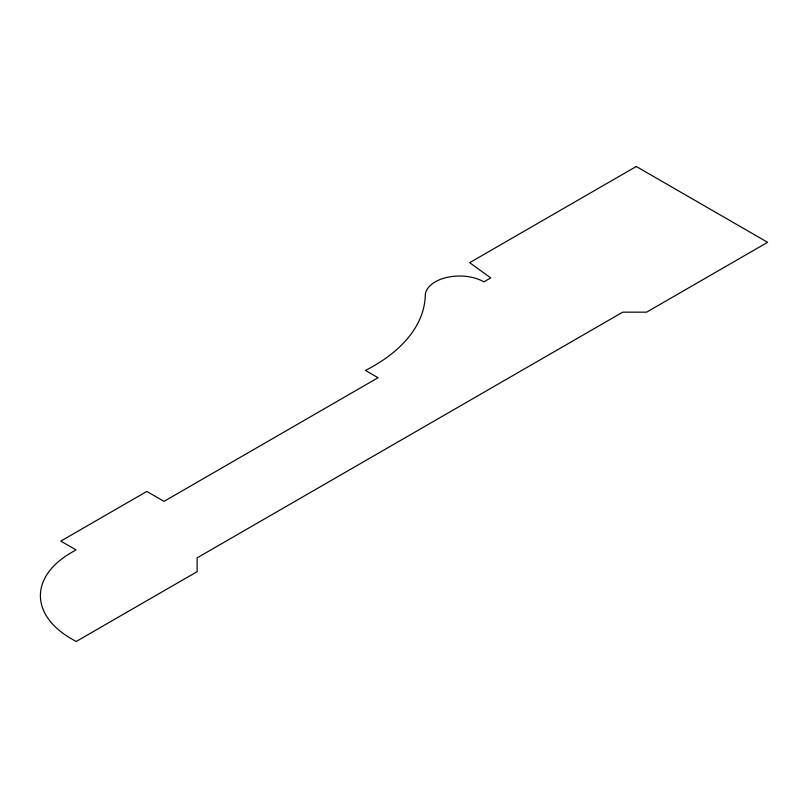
<?xml version="1.0" encoding="UTF-8"?>
<svg xmlns="http://www.w3.org/2000/svg" width="808" height="808" viewBox="0 0 808 808"><rect width="100%" height="100%" fill="white"/><g stroke="black" fill="none" stroke-linecap="round" stroke-linejoin="round"><path stroke-width="1.21" d="M636.27 166.488L469.68 262.671L490.719 277.901L483.881 281.851A34.32 19.816 0 0 0 446.39 277.538A34.32 19.816 0 0 0 425.25 295.93A176.437 101.869 0 0 1 365.458 370.428L378.063 377.71L164.034 501.374L146.824 491.436L60.782 541.107L76.023 549.895L71.276 552.642A105.404 60.852 0 0 0 71.276 638.704L76.144 641.512L197.132 571.66L197.132 557.863L622.715 312.161L646.612 312.161L767.6 242.309L636.27 166.488"/></g></svg>
